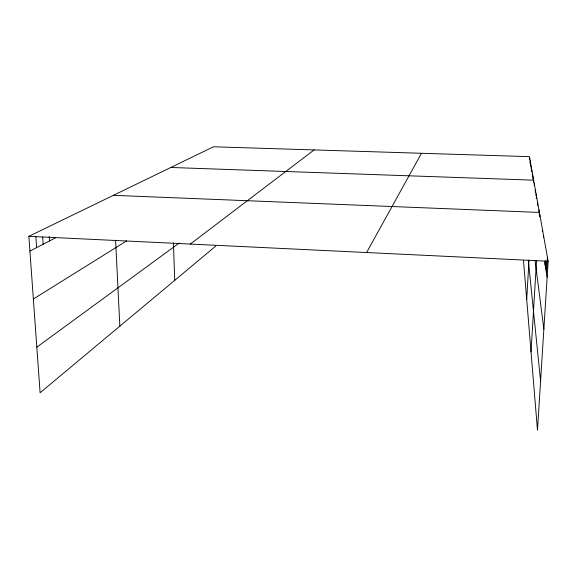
<?xml version="1.0" encoding="UTF-8"?>
<svg xmlns="http://www.w3.org/2000/svg" width="577" height="577" viewBox="0 0 577 577"><rect width="100%" height="100%" fill="white"/><g stroke="black" fill="none" stroke-linecap="round" stroke-linejoin="round"><path stroke-width="0.87" d="M529.571 159.786L529.672 158.011M530.032 163.313L530.176 160.824M530.552 166.277L530.703 163.745M531.143 168.498L531.244 166.775M531.424 170.071L531.525 168.333M531.706 171.679L531.806 169.926M532.29 174.99L532.391 173.201M532.6 176.555L532.694 174.889M532.859 179.137L533.004 176.612M526.707 299.463L528.986 260.299M533.487 182.743L533.638 180.168L170.828 167.474M534.201 185.628L534.302 183.875M535.204 192.256L535.355 189.739M535.99 195.589L536.091 193.872M536.322 198.603L536.473 196.007M537.519 205.405L537.677 202.722M538.86 211.651L538.968 209.927M531.035 351.97L536.545 260.277M539.257 215.07L539.416 212.444L113.373 195.336M539.791 216.88L539.892 215.113M542.366 231.298L542.474 229.531M543.505 237.58L543.613 235.878M545.128 265.031L545.395 260.775M545.777 268.976L546.268 261.208M546.448 273.036L547.443 257.277M215.834 246.018L40.102 392.749L28.85 236.325L213.497 146.782L529.426 156.641L548.15 261.237L537.483 430.218L523.519 260.818M366.604 252.524L421.477 153.273M190.338 244.071L314.126 149.926M36.82 347.166L179.18 243.068M33.358 299.016L126.651 240.876M29.91 251.082L55.695 237.746M28.85 236.325L548.15 261.237M544.5 261.208L547.14 277.234M535.074 260.458L543.866 329.114M528.301 260.126L540.584 381.108M35.853 236.476L36.632 247.605M42.669 237.046L43.167 244.23M49.218 236.512L49.514 240.948M115.588 240.111L119.85 326.164M173.425 242.852L174.723 280.35"/></g></svg>
